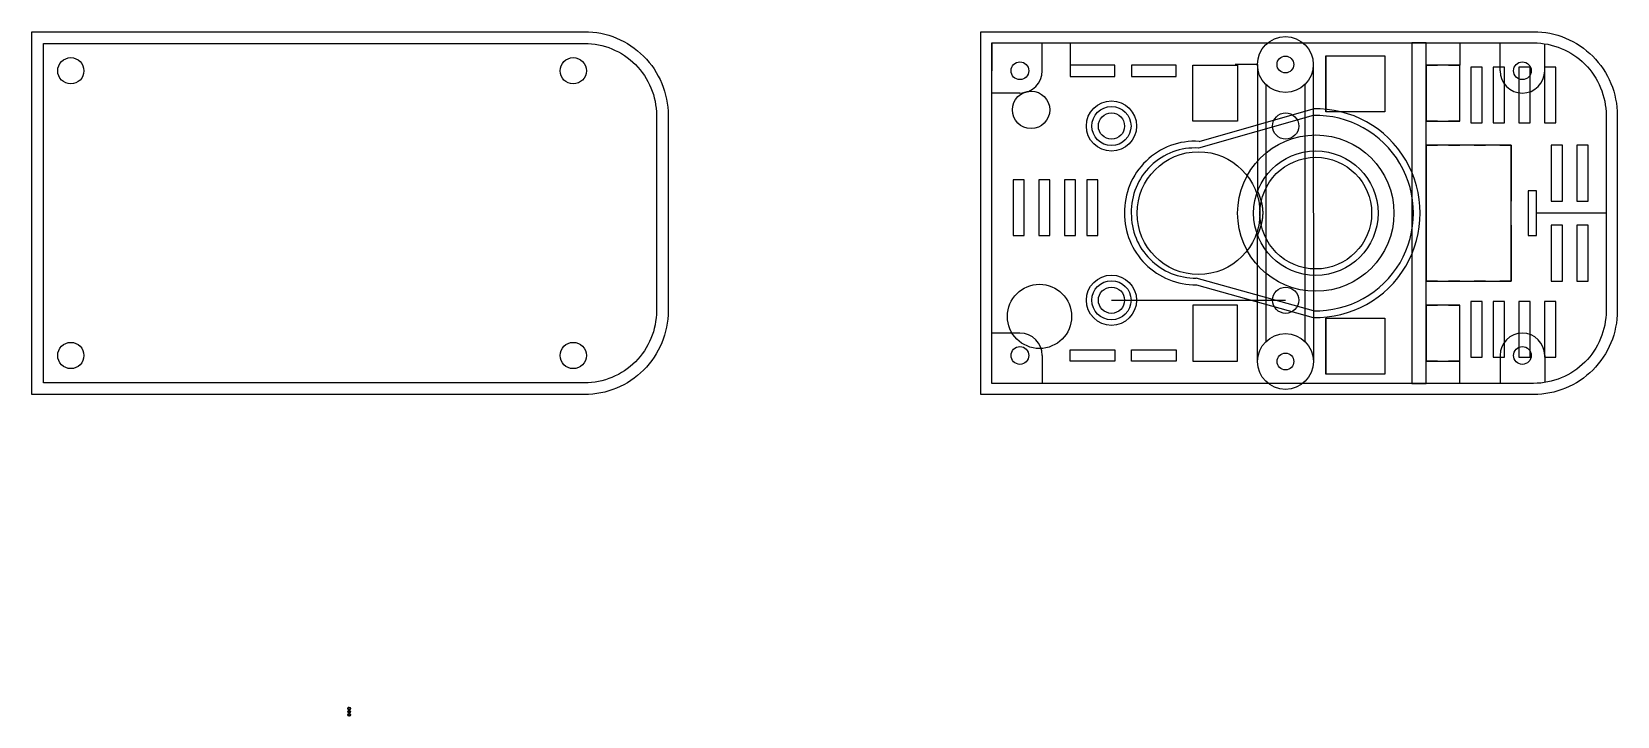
# Model space of a CAD drawing. Header units: millimetres. Extents: x -170 to 114, y -58 to 65.
import ezdxf

# ---------------------------------------------------------------- set-up
doc = ezdxf.new("R2010")
doc.units = ezdxf.units.MM
doc.layers.get('0').update_dxf_attribs({"linetype": 'CONTINUOUS'})

msp = doc.modelspace()

# ---------------------------------------------------------------- linework, layer by layer
for p, q in [((2, 63), (7, 63)), ((2, 63), (2, 58)), ((11, 58), (11, 63)), ((16, 63), (16, 59)), ((85.77, 63), (85.77, 59)), ((93, 58), (93, 63)), ((101, 58), (101, 62.85)), ((61.77, 60.67), (63.77, 60.67)), ((65.77, 60.67), (67.77, 60.67)), ((70.37, 60.67), (72.37, 60.67)), ((38, 59), (46, 59)), ((38, 57), (38, 59)), ((38, 59), (46, 59)), ((38, 49), (38, 59)), ((49.55, 59.12), (45.55, 59.12)), ((46, 59), (46, 57)), ((46, 59), (46, 49)), ((49.55, 59.12), (49.56, 36.4)), ((59.55, 59.12), (59.56, 5.92)), ((79.77, 59), (81.77, 59)), ((83.77, 59), (85.77, 59)), ((7, 54), (2, 54)), ((51.05, 55.55), (51.05, 9.48)), ((58.06, 55.56), (58.06, 9.48)), ((39.08, 45.36), (59.52, 51.19)), ((46, 49), (38, 49)), ((59.55, 49.99), (39.01, 44.16)), ((63.77, 50.67), (61.77, 50.67)), ((67.77, 50.67), (65.77, 50.67)), ((72.37, 50.67), (70.37, 50.67)), ((81.77, 49), (79.77, 49)), ((85.77, 49), (83.77, 49)), ((79.77, 44.67), (81.77, 44.67)), ((79.77, 34.67), (79.77, 44.67)), ((83.77, 44.67), (85.77, 44.67)), ((88.37, 44.67), (90.37, 44.67)), ((92.97, 44.67), (94.97, 44.67)), ((94.97, 44.67), (94.97, 34.67)), ((99.55, 36.5), (98.05, 36.5)), ((98.05, 36.5), (98.05, 28.5)), ((99.55, 32.5), (99.55, 36.5)), ((99.55, 28.5), (99.55, 36.5)), ((112, 32.5), (99.55, 32.5)), ((49.56, 5.92), (49.56, 28.6)), ((79.77, 20.33), (79.77, 30.33)), ((94.97, 30.33), (94.97, 20.33)), ((98.05, 28.5), (99.55, 28.5)), ((59.56, 15), (38.6, 20.86)), ((81.77, 20.33), (79.77, 20.33)), ((85.77, 20.33), (83.77, 20.33)), ((90.37, 20.33), (88.37, 20.33)), ((94.97, 20.33), (92.97, 20.33)), ((38.61, 19.66), (59.53, 13.8)), ((23.4, 16.9), (54.6, 16.9)), ((46, 16), (38, 16)), ((38, 16), (38, 6)), ((46, 6), (46, 16)), ((79.77, 16), (81.77, 16)), ((83.77, 16), (85.77, 16)), ((61.77, 13.67), (63.77, 13.67)), ((65.77, 13.67), (67.77, 13.67)), ((70.37, 13.67), (72.37, 13.67)), ((7, 11), (2, 11)), ((11, 7), (11, 2)), ((38, 8), (38, 6)), ((38, 6), (46, 6)), ((38, 6), (46, 6)), ((46, 6), (46, 8)), ((81.77, 6), (79.77, 6)), ((85.77, 6), (83.77, 6)), ((85.77, 2), (85.77, 6)), ((93, 7), (93, 2)), ((101, 7), (101, 2.15)), ((63.77, 3.67), (61.77, 3.67)), ((67.77, 3.67), (65.77, 3.67)), ((72.37, 3.67), (70.37, 3.67))]:
    msp.add_line(p, q)
for points in [[(-170, 0), (-170, 65), (-71, 65, -0.414214), (-56, 50), (-56, 15, -0.414214), (-71, 0)], [(-71, 2.1), (-167.9, 2.1), (-167.9, 62.9), (-71, 62.9, -0.414214), (-58.1, 50), (-58.1, 15, -0.414214)], [(99, 0), (0, 0), (0, 65), (99, 65, -0.414214), (114, 50), (114, 15, -0.414214)], [(112, 15, -0.414214), (99, 2), (2, 2), (2, 63), (99, 63, -0.414214), (112, 50)]]:
    msp.add_lwpolyline(points, format="xyb", close=True)
for points in [[(79.77, 63), (77.22, 63), (77.22, 2), (79.77, 2)], [(61.77, 50.67), (61.77, 60.67), (72.37, 60.67), (72.37, 50.67), (61.77, 50.67), (61.77, 60.67)], [(24, 59), (16, 59), (16, 57), (24, 57)], [(27, 57), (35, 57), (35, 59), (27, 59)], [(85.77, 49), (85.77, 59), (79.77, 59), (79.77, 49), (79.77, 59), (79.77, 49)], [(87.77, 58.67), (87.77, 48.67), (89.77, 48.67), (89.77, 58.67)], [(91.77, 58.67), (91.77, 48.67), (93.77, 48.67), (93.77, 58.67)], [(96.37, 58.67), (96.37, 48.67), (98.37, 48.67), (98.37, 58.67)], [(100.97, 58.67), (100.97, 48.67), (102.97, 48.67), (102.97, 58.67)], [(94.97, 44.67), (79.77, 44.67), (79.77, 20.33), (94.97, 20.33)], [(104.17, 44.67), (102.17, 44.67), (102.17, 34.67), (104.17, 34.67)], [(108.77, 44.67), (106.77, 44.67), (106.77, 34.67), (108.77, 34.67)], [(7.77, 28.47), (7.77, 38.47), (5.77, 38.47), (5.77, 28.47)], [(12.37, 28.47), (12.37, 38.47), (10.37, 38.47), (10.37, 28.47)], [(16.97, 28.47), (16.97, 38.47), (14.97, 38.47), (14.97, 28.47)], [(20.97, 28.47), (20.97, 38.47), (18.97, 38.47), (18.97, 28.47)], [(104.17, 20.33), (104.17, 30.33), (102.17, 30.33), (102.17, 20.33)], [(108.77, 20.33), (108.77, 30.33), (106.77, 30.33), (106.77, 20.33)], [(85.77, 6), (85.77, 16), (79.77, 16), (79.77, 6), (79.77, 16), (79.77, 6)], [(87.77, 16.67), (87.77, 6.67), (89.77, 6.67), (89.77, 16.67)], [(91.77, 16.67), (91.77, 6.67), (93.77, 6.67), (93.77, 16.67)], [(96.37, 16.67), (96.37, 6.67), (98.37, 6.67), (98.37, 16.67)], [(100.97, 16.67), (100.97, 6.67), (102.97, 6.67), (102.97, 16.67)], [(61.77, 3.67), (61.77, 13.67), (72.37, 13.67), (72.37, 3.67), (61.77, 3.67), (61.77, 13.67)], [(16, 8), (24, 8), (24, 6), (16, 6)], [(27, 6), (27, 8), (35, 8), (35, 6)], [(-113.2, -56.41), (-113.2, -56.42), (-113.21, -56.42), (-113.29, -56.42), (-113.29, -56.42), (-113.29, -56.42), (-113.28, -56.41), (-113.28, -56.41), (-113.28, -56.4), (-113.28, -56.4), (-113.28, -56.39), (-113.28, -56.39), (-113.28, -56.38), (-113.29, -56.38), (-113.29, -56.37), (-113.3, -56.37), (-113.3, -56.37), (-113.31, -56.37), (-113.31, -56.37), (-113.32, -56.37), (-113.32, -56.37), (-113.33, -56.38), (-113.33, -56.38), (-113.33, -56.39), (-113.33, -56.3), (-113.33, -56.29), (-113.32, -56.29), (-113.32, -56.28), (-113.31, -56.27), (-113.31, -56.26), (-113.31, -56.25), (-113.31, -56.23), (-113.31, -56.22), (-113.31, -56.21), (-113.31, -56.2), (-113.32, -56.19), (-113.32, -56.18), (-113.33, -56.17), (-113.33, -56.17), (-113.33, -56.08), (-113.33, -56.09), (-113.33, -56.09), (-113.32, -56.09), (-113.32, -56.1), (-113.31, -56.1), (-113.31, -56.1), (-113.3, -56.1), (-113.3, -56.1), (-113.29, -56.09), (-113.29, -56.09), (-113.28, -56.09), (-113.28, -56.08), (-113.28, -56.08), (-113.28, -56.07), (-113.28, -56.07), (-113.28, -56.06), (-113.28, -56.06), (-113.29, -56.05), (-113.29, -56.05), (-113.29, -56.05), (-113.21, -56.05), (-113.2, -56.05), (-113.2, -56.06), (-113.19, -56.06), (-113.18, -56.06), (-113.17, -56.07), (-113.16, -56.07), (-113.14, -56.07), (-113.13, -56.07), (-113.12, -56.07), (-113.11, -56.06), (-113.1, -56.06), (-113.09, -56.06), (-113.08, -56.05), (-113.08, -56.05), (-112.99, -56.05), (-112.99, -56.05), (-113, -56.05), (-113, -56.06), (-113.01, -56.06), (-113.01, -56.07), (-113.01, -56.07), (-113.01, -56.08), (-113.01, -56.08), (-113, -56.09), (-113, -56.09), (-112.99, -56.09), (-112.99, -56.1), (-112.99, -56.1), (-112.98, -56.1), (-112.97, -56.1), (-112.97, -56.1), (-112.96, -56.09), (-112.96, -56.09), (-112.96, -56.09), (-112.96, -56.08), (-112.96, -56.17), (-112.96, -56.17), (-112.97, -56.18), (-112.97, -56.19), (-112.97, -56.2), (-112.98, -56.21), (-112.98, -56.22), (-112.98, -56.23), (-112.98, -56.25), (-112.98, -56.26), (-112.97, -56.27), (-112.97, -56.28), (-112.97, -56.29), (-112.96, -56.29), (-112.96, -56.3), (-112.96, -56.39), (-112.96, -56.38), (-112.96, -56.38), (-112.97, -56.37), (-112.97, -56.37), (-112.98, -56.37), (-112.98, -56.37), (-112.99, -56.37), (-112.99, -56.37), (-113, -56.37), (-113, -56.38), (-113, -56.38), (-113.01, -56.39), (-113.01, -56.39), (-113.01, -56.4), (-113.01, -56.4), (-113.01, -56.41), (-113, -56.41), (-113, -56.42), (-113, -56.42), (-112.99, -56.42), (-113.08, -56.42), (-113.08, -56.42), (-113.09, -56.41), (-113.1, -56.41), (-113.11, -56.41), (-113.12, -56.4), (-113.13, -56.4), (-113.14, -56.4), (-113.16, -56.4), (-113.17, -56.4), (-113.18, -56.41), (-113.19, -56.41)], [(-113.19, -56.97), (-113.19, -56.98), (-113.2, -56.98), (-113.27, -56.98), (-113.27, -56.98), (-113.27, -56.98), (-113.27, -56.97), (-113.26, -56.97), (-113.26, -56.96), (-113.26, -56.96), (-113.26, -56.95), (-113.26, -56.95), (-113.27, -56.94), (-113.27, -56.94), (-113.27, -56.94), (-113.28, -56.93), (-113.28, -56.93), (-113.29, -56.93), (-113.29, -56.93), (-113.3, -56.93), (-113.3, -56.94), (-113.3, -56.94), (-113.31, -56.94), (-113.31, -56.95), (-113.31, -56.87), (-113.3, -56.86), (-113.3, -56.86), (-113.3, -56.85), (-113.29, -56.84), (-113.29, -56.83), (-113.29, -56.82), (-113.29, -56.81), (-113.29, -56.8), (-113.29, -56.79), (-113.29, -56.78), (-113.3, -56.77), (-113.3, -56.76), (-113.3, -56.75), (-113.31, -56.75), (-113.31, -56.67), (-113.31, -56.67), (-113.3, -56.68), (-113.3, -56.68), (-113.3, -56.68), (-113.29, -56.68), (-113.29, -56.68), (-113.28, -56.68), (-113.28, -56.68), (-113.27, -56.68), (-113.27, -56.68), (-113.27, -56.67), (-113.26, -56.67), (-113.26, -56.66), (-113.26, -56.66), (-113.26, -56.65), (-113.26, -56.65), (-113.27, -56.64), (-113.27, -56.64), (-113.27, -56.64), (-113.27, -56.64), (-113.2, -56.64), (-113.19, -56.64), (-113.19, -56.64), (-113.18, -56.65), (-113.17, -56.65), (-113.16, -56.65), (-113.15, -56.66), (-113.14, -56.66), (-113.13, -56.66), (-113.11, -56.65), (-113.1, -56.65), (-113.09, -56.65), (-113.09, -56.64), (-113.08, -56.64), (-113.08, -56.64), (-113, -56.64), (-113, -56.64), (-113.01, -56.64), (-113.01, -56.64), (-113.01, -56.65), (-113.01, -56.65), (-113.01, -56.66), (-113.01, -56.66), (-113.01, -56.67), (-113.01, -56.67), (-113.01, -56.68), (-113, -56.68), (-113, -56.68), (-112.99, -56.68), (-112.99, -56.68), (-112.98, -56.68), (-112.98, -56.68), (-112.97, -56.68), (-112.97, -56.68), (-112.97, -56.67), (-112.97, -56.67), (-112.97, -56.75), (-112.97, -56.75), (-112.97, -56.76), (-112.98, -56.77), (-112.98, -56.78), (-112.98, -56.79), (-112.99, -56.8), (-112.99, -56.81), (-112.99, -56.82), (-112.98, -56.83), (-112.98, -56.84), (-112.98, -56.85), (-112.97, -56.86), (-112.97, -56.86), (-112.97, -56.87), (-112.97, -56.95), (-112.97, -56.94), (-112.97, -56.94), (-112.97, -56.94), (-112.98, -56.93), (-112.98, -56.93), (-112.99, -56.93), (-112.99, -56.93), (-113, -56.93), (-113, -56.94), (-113.01, -56.94), (-113.01, -56.94), (-113.01, -56.95), (-113.01, -56.95), (-113.01, -56.96), (-113.01, -56.96), (-113.01, -56.97), (-113.01, -56.97), (-113.01, -56.98), (-113, -56.98), (-113, -56.98), (-113.08, -56.98), (-113.08, -56.98), (-113.09, -56.97), (-113.09, -56.97), (-113.1, -56.97), (-113.11, -56.96), (-113.13, -56.96), (-113.14, -56.96), (-113.15, -56.96), (-113.16, -56.96), (-113.17, -56.97), (-113.18, -56.97)], [(-112.97, -57.57), (-113.32, -57.57), (-113.32, -57.21), (-112.97, -57.21)]]:
    msp.add_lwpolyline(points, close=True)
for centre, radius in [((54.55, 59.12), 5), ((-163, 58), 2.35), ((-73, 58), 2.35), ((54.55, 59.12), 1.5), ((7, 58), 1.59), ((97, 58), 1.59), ((9, 51), 3.35), ((23.4, 48.1), 4.5), ((23.4, 48.1), 3.5), ((23.4, 48.1), 2.35), ((54.6, 48.1), 2.35), ((60, 32.5), 14), ((39, 32.5), 11), ((60, 32.5), 11.15), ((60, 32.5), 10), ((23.4, 16.9), 4.5), ((23.4, 16.9), 3.5), ((10.51, 14), 5.75), ((23.4, 16.9), 2.35), ((54.6, 16.9), 2.35), ((-163, 7), 2.35), ((-73, 7), 2.35), ((7, 7), 1.59), ((54.56, 5.92), 5), ((97, 7), 1.59), ((54.56, 5.92), 1.5)]:
    msp.add_circle(centre, radius)
for centre, radius, start, end in [((7, 58), 4, -90, 0), ((97, 58), 4, -180, 0), ((60, 32.5), 18.7, -91.4507, 91.4595), ((60, 32.5), 17.5, -91.4507, 91.4595), ((38.35, 32.78), 12.6, 86.6764, 181.4205), ((38.35, 32.78), 11.4, 86.6764, 181.4205), ((38.46, 32.37), 12.71, 179.3547, 270.6855), ((38.46, 32.37), 11.51, 179.3547, 270.6855), ((7, 7), 4, 0, 90), ((97, 7), 4, 0, 180)]:
    msp.add_arc(centre, radius, start, end)
for points, degree in [([(49.56, 36.4), (49.63, 36.25), (49.77, 35.93), (49.95, 35.47), (50.16, 34.84), (50.36, 34.06), (50.47, 33.28), (50.51, 32.5), (50.46, 31.72), (50.34, 30.94), (50.14, 30.16), (49.93, 29.53), (49.75, 29.06), (49.62, 28.75), (49.56, 28.6)], 5), ([(-113.39, -56.23), (-113.39, -56.1), (-113.28, -55.99), (-113.14, -55.99)], 3), ([(-113.14, -56.48), (-113.28, -56.48), (-113.39, -56.37), (-113.39, -56.23)], 3), ([(-113.38, -56.81), (-113.38, -56.67), (-113.27, -56.56), (-113.14, -56.56)], 3), ([(-113.14, -55.99), (-113.01, -55.99), (-112.9, -56.1), (-112.9, -56.23)], 3), ([(-112.9, -56.23), (-112.9, -56.37), (-113.01, -56.48), (-113.14, -56.48)], 3), ([(-113.14, -56.56), (-113, -56.56), (-112.89, -56.67), (-112.89, -56.81)], 3), ([(-113.39, -57.39), (-113.39, -57.25), (-113.28, -57.14), (-113.15, -57.14)], 3), ([(-113.15, -57.63), (-113.28, -57.63), (-113.39, -57.52), (-113.39, -57.39)], 3), ([(-113.14, -57.05), (-113.27, -57.05), (-113.38, -56.94), (-113.38, -56.81)], 3), ([(-113.33, -57.23), (-113.33, -57.22), (-113.32, -57.21), (-113.3, -57.21)], 3), ([(-113.3, -57.26), (-113.32, -57.26), (-113.33, -57.25), (-113.33, -57.23)], 3), ([(-113.33, -57.33), (-113.32, -57.33), (-113.3, -57.35), (-113.3, -57.39)], 3), ([(-113.3, -57.39), (-113.3, -57.42), (-113.32, -57.45), (-113.33, -57.45)], 3), ([(-113.33, -57.54), (-113.33, -57.53), (-113.32, -57.52), (-113.3, -57.52)], 3), ([(-113.3, -57.57), (-113.32, -57.57), (-113.33, -57.56), (-113.33, -57.54)], 3), ([(-113.3, -57.21), (-113.29, -57.21), (-113.28, -57.22), (-113.28, -57.23)], 3), ([(-113.28, -57.23), (-113.28, -57.25), (-113.29, -57.26), (-113.3, -57.26)], 3), ([(-113.3, -57.52), (-113.29, -57.52), (-113.28, -57.53), (-113.28, -57.54)], 3), ([(-113.28, -57.54), (-113.28, -57.56), (-113.29, -57.57), (-113.3, -57.57)], 3), ([(-113.15, -57.23), (-113.18, -57.23), (-113.21, -57.22), (-113.21, -57.2)], 3), ([(-113.21, -57.57), (-113.21, -57.56), (-113.18, -57.55), (-113.15, -57.55)], 3), ([(-113.15, -57.14), (-113.01, -57.14), (-112.9, -57.25), (-112.9, -57.39)], 3), ([(-113.09, -57.2), (-113.09, -57.22), (-113.11, -57.23), (-113.15, -57.23)], 3), ([(-112.9, -57.39), (-112.9, -57.52), (-113.01, -57.63), (-113.15, -57.63)], 3), ([(-113.15, -57.55), (-113.11, -57.55), (-113.09, -57.56), (-113.09, -57.57)], 3), ([(-112.89, -56.81), (-112.89, -56.94), (-113, -57.05), (-113.14, -57.05)], 3), ([(-113.02, -57.23), (-113.02, -57.22), (-113.01, -57.21), (-112.99, -57.21)], 3), ([(-112.99, -57.26), (-113.01, -57.26), (-113.02, -57.25), (-113.02, -57.23)], 3), ([(-113.02, -57.54), (-113.02, -57.53), (-113.01, -57.52), (-112.99, -57.52)], 3), ([(-112.99, -57.57), (-113.01, -57.57), (-113.02, -57.56), (-113.02, -57.54)], 3), ([(-112.99, -57.21), (-112.98, -57.21), (-112.97, -57.22), (-112.97, -57.23)], 3), ([(-112.97, -57.23), (-112.97, -57.25), (-112.98, -57.26), (-112.99, -57.26)], 3), ([(-112.99, -57.39), (-112.99, -57.35), (-112.98, -57.33), (-112.97, -57.33)], 3), ([(-112.97, -57.45), (-112.98, -57.45), (-112.99, -57.42), (-112.99, -57.39)], 3), ([(-112.99, -57.52), (-112.98, -57.52), (-112.97, -57.53), (-112.97, -57.54)], 3), ([(-112.97, -57.54), (-112.97, -57.56), (-112.98, -57.57), (-112.99, -57.57)], 3)]:
    msp.add_open_spline(points, degree=degree)

doc.saveas('drawing.dxf')
